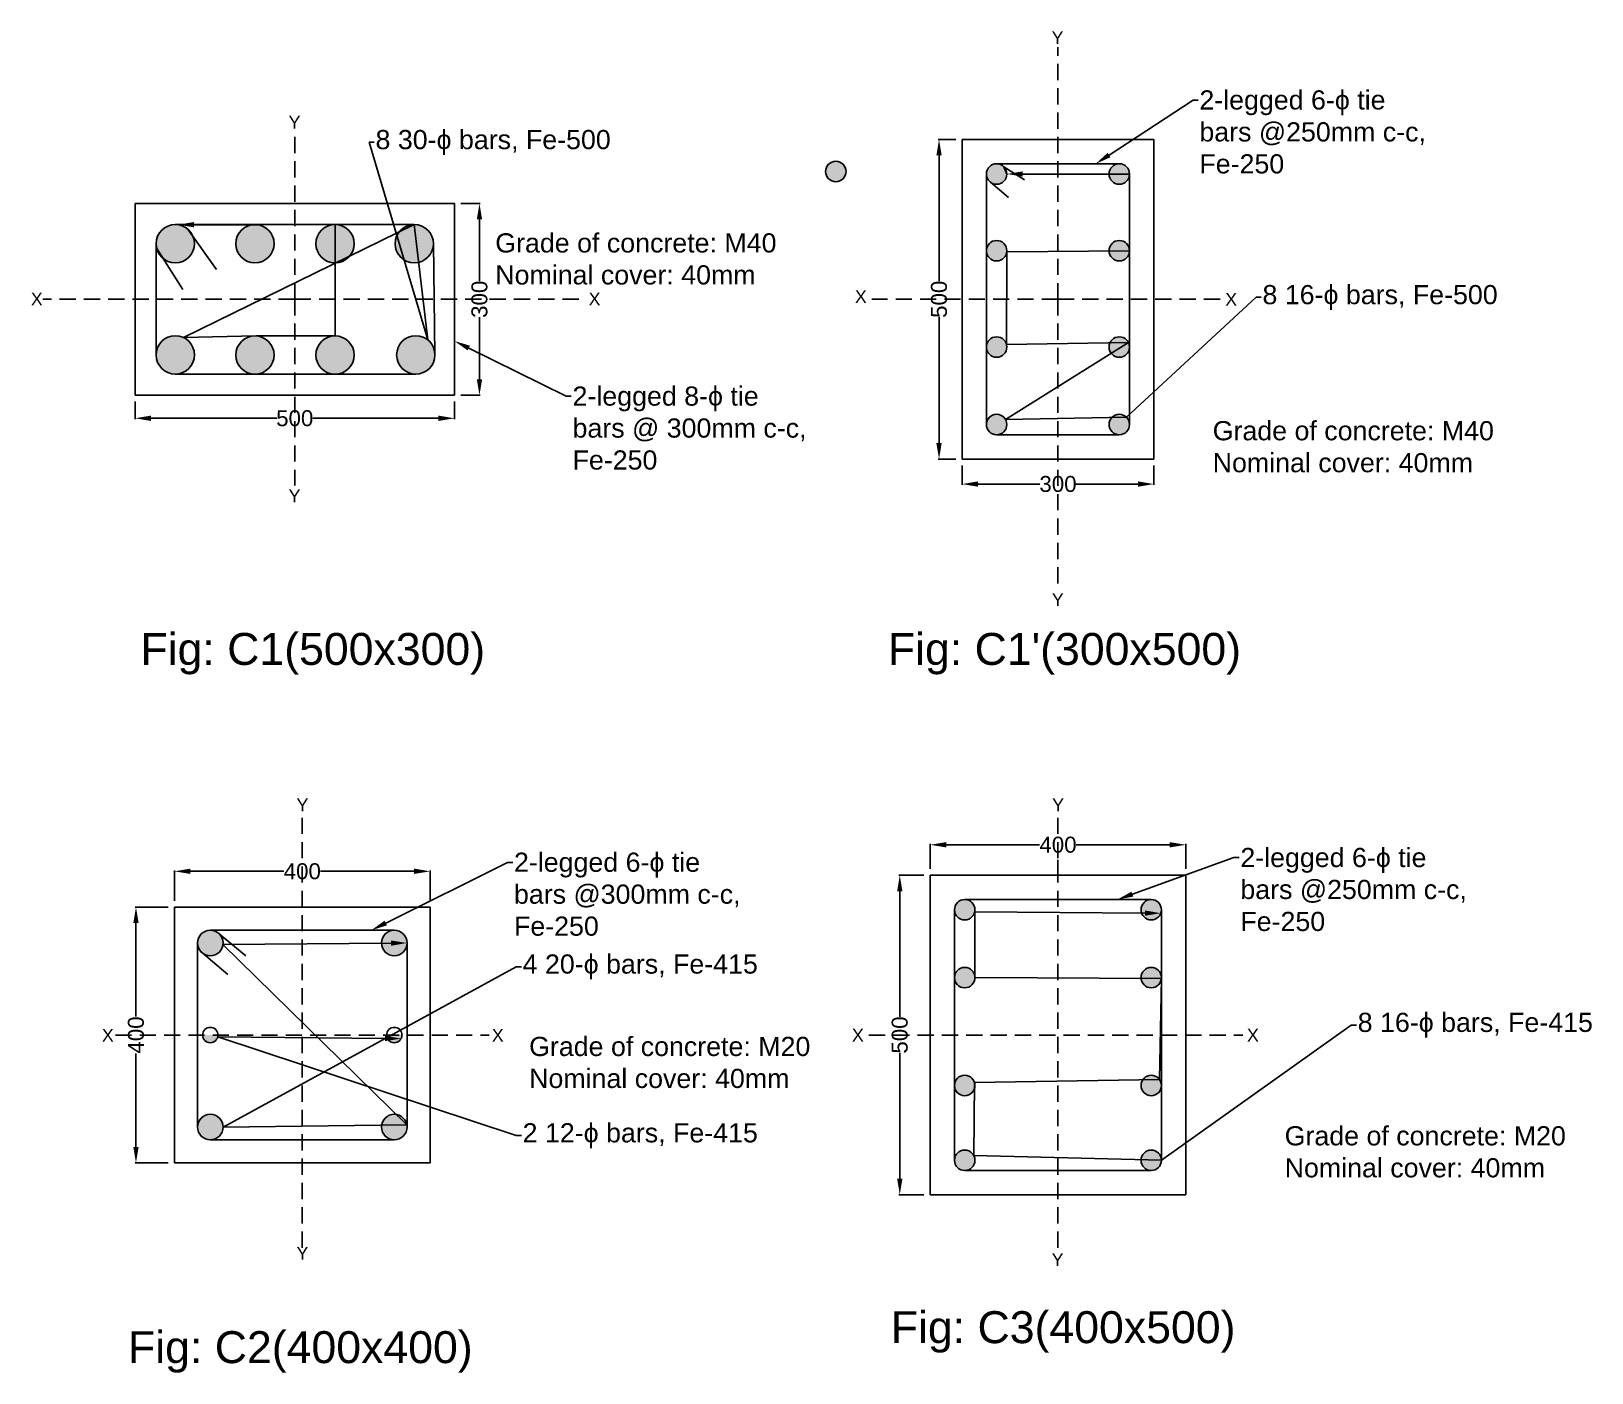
# Model space of a CAD drawing. Header units: millimetres. Extents: x -8 to 2435, y -479 to 1620.
import ezdxf
from ezdxf import colors
from ezdxf.entities.mleader import LeaderData, LeaderLine
from ezdxf.math import Vec2, Vec3

# ---------------------------------------------------------------- set-up
doc = ezdxf.new("R2010")
doc.units = ezdxf.units.MM
doc.linetypes.add('HIDDEN', pattern=[9.525, 6.35, -3.175])
doc.styles.get("Standard").update_dxf_attribs({"font": 'arial.ttf'})
doc.dimstyles.new('ISO-25', dxfattribs={"dimtxt": 25, "dimasz": 25, "dimexe": 1.25, "dimexo": 10, "dimtad": 0, "dimdsep": 46, "dimtxsty": 'Standard', "dimcen": 2.5, "dimclrd": 1, "dimclre": 1, "dimadec": 0, "dimazin": 0, "dimtfac": 1, "dimtmove": 0, "dimatfit": 3, "dimfxl": 1, "dimarcsym": 0})

# ---------------------------------------------------------------- blocks, each defined once
blk = doc.blocks.new('rebar')
h = blk.add_hatch(color=256)
h.dxf.hatch_style = 1
h.paths.add_polyline_path([(-30, 0, 1), (30, 0, 1)])
blk.add_circle((0, 0), 30)
blk = doc.blocks.new('*D3')
at = {"color": 1, "lineweight": -2, "transparency": 16777216}
for p, q in [((154.3, 1040.9), (154.3, 1013.5)), ((654.3, 1040.9), (654.3, 1013.5)), ((179.3, 1014.7), (376.1, 1014.7)), ((629.3, 1014.7), (432.5, 1014.7))]:
    blk.add_line(p, q, dxfattribs=at)
at = {"color": 1, "transparency": 16777216}
for points in [[(179.3, 1018.9), (179.3, 1010.6), (154.3, 1014.7)], [(629.3, 1018.9), (629.3, 1010.6), (654.3, 1014.7)]]:
    blk.add_solid(points, dxfattribs=at)
at = {"layer": 'Defpoints', "color": 0, "transparency": 16777216}
for p in [(154.3, 1050.9), (654.3, 1050.9), (154.3, 1014.7)]:
    blk.add_point(p, dxfattribs=at)
at = {"color": 0, "transparency": 16777216, "insert": (404.3, 1014.7), "char_height": 25, "attachment_point": 5}
blk.add_mtext('500', dxfattribs=at)
blk = doc.blocks.new('*D4')
at = {"color": 1, "lineweight": -2, "transparency": 16777216}
for p, q in [((664.3, 1350.9), (694.7, 1350.9)), ((693.5, 1325.9), (693.5, 1229.1)), ((693.5, 1075.9), (693.5, 1172.7)), ((664.3, 1050.9), (694.7, 1050.9))]:
    blk.add_line(p, q, dxfattribs=at)
at = {"color": 1, "transparency": 16777216}
for points in [[(689.3, 1325.9), (697.6, 1325.9), (693.5, 1350.9)], [(689.3, 1075.9), (697.6, 1075.9), (693.5, 1050.9)]]:
    blk.add_solid(points, dxfattribs=at)
at = {"layer": 'Defpoints', "color": 0, "transparency": 16777216}
for p in [(654.3, 1350.9), (654.3, 1050.9), (693.5, 1050.9)]:
    blk.add_point(p, dxfattribs=at)
at = {"color": 0, "transparency": 16777216, "insert": (693.5, 1200.9), "char_height": 25, "attachment_point": 5, "rotation": 90}
blk.add_mtext('300', dxfattribs=at)
blk = doc.blocks.new('*D5')
at = {"color": 1, "lineweight": -2, "transparency": 16777216}
for p, q in [((1439.1, 1450.9), (1411.6, 1450.9)), ((1412.9, 1425.9), (1412.9, 1229.1)), ((1412.9, 975.9), (1412.9, 1172.7)), ((1439.1, 950.9), (1411.6, 950.9))]:
    blk.add_line(p, q, dxfattribs=at)
at = {"color": 1, "transparency": 16777216}
for points in [[(1408.7, 1425.9), (1417, 1425.9), (1412.9, 1450.9)], [(1408.7, 975.9), (1417, 975.9), (1412.9, 950.9)]]:
    blk.add_solid(points, dxfattribs=at)
at = {"layer": 'Defpoints', "color": 0, "transparency": 16777216}
for p in [(1412.9, 1450.9), (1449.1, 1450.9), (1449.1, 950.9)]:
    blk.add_point(p, dxfattribs=at)
at = {"color": 0, "transparency": 16777216, "insert": (1412.9, 1200.9), "char_height": 25, "attachment_point": 5, "rotation": 90}
blk.add_mtext('500', dxfattribs=at)
blk = doc.blocks.new('*D6')
at = {"color": 1, "lineweight": -2, "transparency": 16777216}
for p, q in [((1449.1, 940.9), (1449.1, 910.5)), ((1749.1, 940.9), (1749.1, 910.5)), ((1474.1, 911.8), (1570.9, 911.8)), ((1724.1, 911.8), (1627.2, 911.8))]:
    blk.add_line(p, q, dxfattribs=at)
at = {"color": 1, "transparency": 16777216}
for points in [[(1474.1, 916), (1474.1, 907.6), (1449.1, 911.8)], [(1724.1, 916), (1724.1, 907.6), (1749.1, 911.8)]]:
    blk.add_solid(points, dxfattribs=at)
at = {"layer": 'Defpoints', "color": 0, "transparency": 16777216}
for p in [(1449.1, 950.9), (1749.1, 950.9), (1449.1, 911.8)]:
    blk.add_point(p, dxfattribs=at)
at = {"color": 0, "transparency": 16777216, "insert": (1599.1, 911.8), "char_height": 25, "attachment_point": 5}
blk.add_mtext('300', dxfattribs=at)
blk = doc.blocks.new('rebar-16')
h = blk.add_hatch(color=256)
h.dxf.hatch_style = 1
h.paths.add_polyline_path([(-16, 0, 1), (16, 0, 1)])
blk.add_circle((0, 0), 16)
blk = doc.blocks.new('*D8')
at = {"color": 1, "linetype": 'ByBlock', "lineweight": -2, "transparency": 16777216}
for p, q in [((1399.1, 309.8), (1399.1, 348.7)), ((1424.1, 347.4), (1570.3, 347.4)), ((1774.1, 347.4), (1627.8, 347.4)), ((1799.1, 309.8), (1799.1, 348.7))]:
    blk.add_line(p, q, dxfattribs=at)
at = {"color": 1, "linetype": 'ByBlock', "transparency": 16777216}
for points in [[(1424.1, 351.6), (1424.1, 343.3), (1399.1, 347.4)], [(1774.1, 351.6), (1774.1, 343.3), (1799.1, 347.4)]]:
    blk.add_solid(points, dxfattribs=at)
at = {"layer": 'Defpoints', "color": 0, "linetype": 'ByBlock', "transparency": 16777216}
for p in [(1799.1, 347.4), (1399.1, 299.8), (1799.1, 299.8)]:
    blk.add_point(p, dxfattribs=at)
at = {"color": 0, "linetype": 'ByBlock', "transparency": 16777216, "insert": (1599.1, 347.4), "char_height": 25, "attachment_point": 5}
blk.add_mtext('400', dxfattribs=at)
blk = doc.blocks.new('*D9')
at = {"color": 1, "linetype": 'ByBlock', "lineweight": -2, "transparency": 16777216}
for p, q in [((1389.1, 299.8), (1350.2, 299.8)), ((1351.4, 274.8), (1351.4, 78)), ((1351.4, -175.2), (1351.4, 21.6)), ((1389.1, -200.2), (1350.2, -200.2))]:
    blk.add_line(p, q, dxfattribs=at)
at = {"color": 1, "linetype": 'ByBlock', "transparency": 16777216}
for points in [[(1347.3, 274.8), (1355.6, 274.8), (1351.4, 299.8)], [(1347.3, -175.2), (1355.6, -175.2), (1351.4, -200.2)]]:
    blk.add_solid(points, dxfattribs=at)
at = {"layer": 'Defpoints', "color": 0, "linetype": 'ByBlock', "transparency": 16777216}
for p in [(1351.4, 299.8), (1399.1, 299.8), (1399.1, -200.2)]:
    blk.add_point(p, dxfattribs=at)
at = {"color": 0, "linetype": 'ByBlock', "transparency": 16777216, "insert": (1351.4, 49.8), "char_height": 25, "attachment_point": 5, "rotation": 90}
blk.add_mtext('500', dxfattribs=at)
blk = doc.blocks.new('*D18')
at = {"color": 1, "linetype": 'ByBlock', "lineweight": -2, "transparency": 16777216}
for p, q in [((216.1, 259.8), (216.1, 307.2)), ((241.1, 305.9), (387.4, 305.9)), ((591.1, 305.9), (444.8, 305.9)), ((616.1, 259.8), (616.1, 307.2))]:
    blk.add_line(p, q, dxfattribs=at)
at = {"color": 1, "linetype": 'ByBlock', "transparency": 16777216}
for points in [[(241.1, 310.1), (241.1, 301.8), (216.1, 305.9)], [(591.1, 310.1), (591.1, 301.8), (616.1, 305.9)]]:
    blk.add_solid(points, dxfattribs=at)
at = {"layer": 'Defpoints', "color": 0, "linetype": 'ByBlock', "transparency": 16777216}
for p in [(216.1, 305.9), (216.1, 249.8), (616.1, 249.8)]:
    blk.add_point(p, dxfattribs=at)
at = {"color": 0, "linetype": 'ByBlock', "transparency": 16777216, "insert": (416.1, 305.9), "char_height": 25, "attachment_point": 5}
blk.add_mtext('400', dxfattribs=at)
blk = doc.blocks.new('*D19')
at = {"color": 1, "linetype": 'ByBlock', "lineweight": -2, "transparency": 16777216}
for p, q in [((206.1, 249.8), (154.5, 249.8)), ((155.8, 224.8), (155.8, 78.5)), ((155.8, -125.2), (155.8, 21.1)), ((206.1, -150.2), (154.5, -150.2))]:
    blk.add_line(p, q, dxfattribs=at)
at = {"color": 1, "linetype": 'ByBlock', "transparency": 16777216}
for points in [[(151.6, 224.8), (159.9, 224.8), (155.8, 249.8)], [(151.6, -125.2), (159.9, -125.2), (155.8, -150.2)]]:
    blk.add_solid(points, dxfattribs=at)
at = {"layer": 'Defpoints', "color": 0, "linetype": 'ByBlock', "transparency": 16777216}
for p in [(216.1, 249.8), (155.8, -150.2), (216.1, -150.2)]:
    blk.add_point(p, dxfattribs=at)
at = {"color": 0, "linetype": 'ByBlock', "transparency": 16777216, "insert": (155.8, 49.8), "char_height": 25, "attachment_point": 5, "rotation": 90}
blk.add_mtext('400', dxfattribs=at)
blk = doc.blocks.new('rebar-20')
at = {"linetype": 'ByBlock'}
blk.add_circle((0, 0), 20, dxfattribs=at)
blk = doc.blocks.new('Rebar-12')
at = {"linetype": 'ByBlock'}
blk.add_circle((0, 0), 12, dxfattribs=at)

msp = doc.modelspace()

# ---------------------------------------------------------------- hatches: boundary and pattern name
at = {"linetype": 'ByBlock'}
h = msp.add_hatch(color=256, dxfattribs=at)
h.dxf.hatch_style = 1
h.paths.add_polyline_path([(252.131, 193.773, 1), (292.131, 193.773, 1)])
h.paths.add_polyline_path([(580.131, 193.773, 1), (540.131, 193.773, 1)])
h.paths.add_polyline_path([(572.131, 49.773, 1), (548.131, 49.773)], flags=17)
h.paths.add_polyline_path([(572.131, 49.773, 1), (548.131, 49.773, 1)])
h.paths.add_polyline_path([(260.131, 49.773), (284.131, 49.773, 1)], flags=17)
h.paths.add_polyline_path([(284.131, 49.773, 1), (260.131, 49.773, 1)])
h.paths.add_polyline_path([(252.131, -94.227, 1), (292.131, -94.227, 1)])
h.paths.add_polyline_path([(540.131, -94.227, 1), (580.131, -94.227, 1)])

# ---------------------------------------------------------------- linework, layer by layer
at = {"color": 1, "linetype": 'HIDDEN', "ltscale": 4}
for p, q in [((1599.05, 1200.915), (1599.05, 1595.259)), ((404.342, 1200.915), (404.342, 1458.843)), ((404.342, 1200.915), (9.998, 1200.915)), ((404.342, 1200.915), (859.796, 1200.915)), ((404.342, 1200.915), (404.342, 909.379)), ((1599.05, 1200.915), (1307.514, 1200.915)), ((1599.05, 1200.915), (1599.05, 745.462)), ((1599.05, 1200.915), (1856.978, 1200.915)), ((416.131, -283.261), (416.131, 395.946)), ((1599.05, -283.261), (1599.05, 395.946)), ((123.465, 49.773), (708.797, 49.773)), ((1302.927, 49.773), (1888.26, 49.773))]:
    msp.add_line(p, q, dxfattribs=at)
for p, q in [((1449.05, 950.915), (1449.05, 1450.915)), ((1449.05, 1450.915), (1749.05, 1450.915)), ((1749.05, 1450.915), (1749.05, 950.915)), ((1487.05, 1004.915), (1487.05, 1396.915)), ((1503.05, 1412.915), (1695.05, 1412.915)), ((1514.256, 1408.337), (1519.05, 1396.915)), ((1514.256, 1408.337), (1519.05, 1396.915)), ((1514.256, 1408.337), (1546.75, 1387.718)), ((1711.05, 1396.915), (1711.05, 1004.915)), ((1493.514, 1384.068), (1521.538, 1359.988)), ((154.342, 1350.915), (654.342, 1350.915)), ((154.342, 1050.915), (154.342, 1350.915)), ((654.342, 1350.915), (654.342, 1050.915)), ((591.342, 1317.915), (217.342, 1317.915)), ((236.557, 1310.954), (281.705, 1247.36)), ((187.342, 1282.185), (229.124, 1216.201)), ((623.807, 1113.915), (621.339, 1288.34)), ((217.342, 1083.915), (593.807, 1083.915)), ((654.342, 1050.915), (154.342, 1050.915)), ((1695.05, 988.915), (1503.05, 988.915)), ((1749.05, 950.915), (1449.05, 950.915)), ((1399.05, 299.773), (1799.05, 299.773)), ((1399.05, -200.227), (1399.05, 299.773)), ((1799.05, 299.773), (1799.05, -200.227)), ((1799.05, -200.227), (1399.05, -200.227))]:
    msp.add_line(p, q)
at = {"linetype": 'ByBlock'}
for p, q in [((1599.05, 299.773), (1599.05, 324.073)), ((1437.05, -146.227), (1437.05, 245.773)), ((1453.05, 261.773), (1745.05, 261.773)), ((1761.05, 245.773), (1761.05, -146.227)), ((272.131, 213.773), (560.131, 213.773)), ((286.55, 207.633), (327.524, 173.516)), ((252.131, -94.227), (252.131, 193.773)), ((258.485, 179.152), (299.434, 144.712)), ((580.131, 193.773), (580.131, -94.227)), ((560.131, -114.227), (272.131, -114.227)), ((1745.05, -162.227), (1453.05, -162.227))]:
    msp.add_line(p, q, dxfattribs=at)
msp.add_lwpolyline([(187.342, 1287.915), (187.342, 1113.915)])
msp.add_lwpolyline([(216.131, -150.227), (616.131, -150.227), (616.131, 249.773), (216.131, 249.773)], close=True, dxfattribs=at)

# ---------------------------------------------------------------- block references
for name, p in [('rebar-16', (1251.279, 1400.844)), ('rebar-16', (1503.05, 1396.915)), ('rebar', (217.342, 1287.915)), ('rebar', (341.922, 1287.915)), ('rebar', (467.342, 1287.915)), ('rebar', (591.342, 1287.915)), ('rebar-16', (1503.05, 1276.87)), ('rebar', (217.342, 1113.915)), ('rebar', (593.807, 1113.915)), ('rebar-16', (1503.05, 1126.183)), ('rebar-16', (1503.05, 1004.915)), ('rebar-16', (1695.05, 1004.915))]:
    msp.add_blockref(name, p)
at = {"rotation": 180.0000000000009}
msp.add_blockref('rebar-16', (1695.05, 1396.915), dxfattribs=at)
at = {"xscale": -1}
for p in [(1695.05, 1276.87), (1695.05, 1126.183)]:
    msp.add_blockref('rebar-16', p, dxfattribs=at)
at = {"xscale": -1, "rotation": 180}
for p in [(341.922, 1113.647), (467.342, 1113.647)]:
    msp.add_blockref('rebar', p, dxfattribs=at)
at = {"linetype": 'HIDDEN'}
for p in [(1453.05, 245.773), (1453.05, 139.63), (1453.05, -29.17)]:
    msp.add_blockref('rebar-16', p, dxfattribs=at)
for p, rotation in [((1745.05, 245.773), 180), ((1453.05, -146.227), 179.9999999999997), ((1745.05, -146.227), 179.9999999999998)]:
    msp.add_blockref('rebar-16', p, dxfattribs=dict(at, rotation=rotation))
at = {"linetype": 'ByBlock'}
for name, p in [('rebar-20', (272.131, 193.773)), ('rebar-20', (560.131, 193.773)), ('Rebar-12', (272.131, 49.773)), ('Rebar-12', (560.131, 49.773)), ('rebar-20', (272.131, -94.227))]:
    msp.add_blockref(name, p, dxfattribs=at)
at = {"linetype": 'HIDDEN', "xscale": -1}
for p in [(1745.05, 139.63), (1745.05, -29.17)]:
    msp.add_blockref('rebar-16', p, dxfattribs=at)
at = {"linetype": 'ByBlock', "rotation": 179.9999999999976}
msp.add_blockref('rebar-20', (560.131, -94.227), dxfattribs=at)

# ---------------------------------------------------------------- texts
at = {"attachment_point": 1}
for s, width, insert, char_height in [('{\\C1;Y}', 37.34274, (1589.046, 1620.314), 20), ('{\\C242;\\c2564301;Y}', 32.08138, (394.635, 1487.955), 20), ('Grade of concrete: M40\\PNominal cover: 40mm', 456.3378, (718.188, 1304.111), 30), ('{\\C1;X}', 101.28086, (-8.856, 1211.294), 20), ('{\\C1;X}', 101.28086, (864.336, 1211.323), 20), ('{\\C242;\\c2564301;X}', 32.08138, (1281.135, 1215.018), 20), ('{\\C242;\\c2564301;X}', 32.08138, (1860.916, 1210.806), 20), ('Grade of concrete: M40\\PNominal cover: 40mm', 617.65121, (1841.245, 1010.286), 30), ('{\\C242;\\c2564301;Y}', 32.08138, (394.635, 903.446), 20), ('{\\C1;Y}', 37.34274, (1589.459, 740.921), 20), ('Fig: C1(500x300)', 723.15432, (162.712, 678.826), 50), ("Fig: C1'(300x500)", 723.15432, (1332.747, 678.826), 50), ('{\\C242;\\c2564301;Y}', 32.08138, (407.008, 419.879), 20), ('{\\C242;\\c2564301;Y}', 32.08138, (1589.927, 419.879), 20), ('{\\C1;X}', 101.28086, (102.341, 59.277), 20), ('{\\C1;X}', 101.28086, (712.818, 59.277), 20), ('{\\C1;X}', 101.28086, (1276.497, 59.479), 20), ('{\\C1;X}', 101.28086, (1894.864, 59.479), 20), ('Grade of concrete: M20\\PNominal cover: 40mm', 527.98369, (771.196, 46.916), 30), ('Grade of concrete: M20\\PNominal cover: 40mm', 665.13439, (1953.913, -92.921), 30), ('{\\C242;\\c2564301;Y}', 32.08138, (407.008, -281.702), 20), ('{\\C242;\\c2564301;Y}', 32.08138, (1589.206, -291.685), 20), ('Fig: C3(400x500)', 723.15432, (1337.321, -382.343), 50), ('Fig: C2(400x400)', 723.15432, (143.262, -413.59), 50)]:
    msp.add_mtext_dynamic_manual_height_columns(s, width=width, gutter_width=12.5, heights=[0], dxfattribs=dict(at, insert=insert, char_height=char_height))

# ---------------------------------------------------------------- dimensions: what is measured, and where the dimension line sits
for base, p1, p2, angle, picture, middle in [((1412.862, 1450.915), (1449.05, 950.915), (1449.05, 1450.915), 270, '*D5', (1412.862, 1200.915)), ((693.47, 1050.915), (654.342, 1350.915), (654.342, 1050.915), 90, '*D4', (693.47, 1200.915))]:
    dim = msp.add_linear_dim(base=base, p1=p1, p2=p2, angle=angle, dimstyle='ISO-25')
    dim.commit()
    dim.dimension.update_dxf_attribs({"geometry": picture, "text_midpoint": middle})
for base, p1, p2, picture, middle in [((154.342, 1014.727), (654.342, 1050.915), (154.342, 1050.915), '*D3', (404.342, 1014.727)), ((1449.05, 911.787), (1749.05, 950.915), (1449.05, 950.915), '*D6', (1599.05, 911.787))]:
    dim = msp.add_linear_dim(base=base, p1=p1, p2=p2, dimstyle='ISO-25')
    dim.commit()
    dim.dimension.update_dxf_attribs({"geometry": picture, "text_midpoint": middle})
at = {"linetype": 'ByBlock'}
for base, p1, p2, picture, middle in [((1799.05, 347.433), (1399.05, 299.773), (1799.05, 299.773), '*D8', (1599.05, 347.433)), ((216.131, 305.949), (616.131, 249.773), (216.131, 249.773), '*D18', (416.131, 305.949))]:
    dim = msp.add_linear_dim(base=base, p1=p1, p2=p2, dimstyle='ISO-25', dxfattribs=at)
    dim.commit()
    dim.dimension.update_dxf_attribs({"geometry": picture, "text_midpoint": middle})
for base, p1, p2, picture, middle in [((1351.448, 299.773), (1399.05, -200.227), (1399.05, 299.773), '*D9', (1351.448, 49.773)), ((155.764, -150.227), (216.131, 249.773), (216.131, -150.227), '*D19', (155.764, 49.773))]:
    dim = msp.add_linear_dim(base=base, p1=p1, p2=p2, angle=90, dimstyle='ISO-25', dxfattribs=at)
    dim.commit()
    dim.dimension.update_dxf_attribs({"geometry": picture, "text_midpoint": middle})

# ---------------------------------------------------------------- leaders
at = {"color": 8, "ltscale": 25}
ml = msp.add_multileader_mtext('Standard', dxfattribs=at)
ml.set_content('2-legged 6-ϕ tie \\Pbars @250mm c-c,\\PFe-250', color=8)
ml.set_leader_properties()
ml.build(insert=Vec2(0, 0))
ml.multileader.update_dxf_attribs({"arrow_head_size": 25})
ctx = ml.context
ctx.base_point, ctx.char_height, ctx.arrow_head_size, ctx.plane_origin = Vec3(1818.468, 1512.584), 30, 25, Vec3(1658.161, 1412.915)
notes = []
notes.append((ctx, [(0, (1, 1, 0), (1810.468, 1512.584), (1, 0), 8, [(0, [(1658.161, 1412.915)], 0, [])])]))
ctx.mtext.insert, ctx.mtext.width, ctx.mtext.flow_direction = Vec3(1820.468, 1527.84), 533.85303, 5
ml = msp.add_multileader_mtext('Standard', dxfattribs=at)
ml.set_content('8 30-ϕ bars, Fe-500', color=8)
ml.set_leader_properties()
ml.build(insert=Vec2(0, 0))
ml.multileader.update_dxf_attribs({"arrow_head_size": 25})
ctx = ml.context
ctx.base_point, ctx.char_height, ctx.arrow_head_size, ctx.plane_origin = Vec3(528.764, 1446.628), 30, 25, Vec3(221.603, 1317.611)
notes.append((ctx, [(0, (1, 1, 0), (520.764, 1446.628), (1, 0), 8, [(4, [(221.603, 1317.611), (346.7, 1317.532), (467.342, 1317.915), (467.342, 1143.647), (344.105, 1143.568), (229.991, 1141.119), (591.342, 1317.915), (612.466, 1137.406)], 0, [])])]))
ctx.mtext.insert, ctx.mtext.flow_direction = Vec3(530.764, 1465.792), 5
ml = msp.add_multileader_mtext('Standard', dxfattribs=at)
ml.set_content('8 16-ϕ bars, Fe-500', color=8)
ml.set_leader_properties()
ml.build(insert=Vec2(0, 0))
ml.multileader.update_dxf_attribs({"arrow_head_size": 25})
ctx = ml.context
ctx.base_point, ctx.char_height, ctx.arrow_head_size, ctx.plane_origin = Vec3(1917.193, 1204.02), 30, 25, Vec3(1517.738, 1417.371)
notes.append((ctx, [(0, (1, 1, 0), (1909.193, 1204.02), (1, 0), 8, [(7, [(1519.05, 1396.915), (1711.05, 1396.915), (1711.05, 1276.87), (1518.944, 1275.025), (1518.555, 1130.135), (1709.455, 1133.147), (1517.049, 1012.663), (1706.086, 1016.5)], 0, [])])]))
ctx.mtext.insert, ctx.mtext.flow_direction = Vec3(1919.193, 1223.185), 5
ml = msp.add_multileader_mtext('Standard', dxfattribs=at)
ml.set_content('2-legged 8-ϕ tie \\Pbars @ 300mm c-c,\\PFe-250', color=8)
ml.set_leader_properties()
ml.build(insert=Vec2(0, 0))
ml.multileader.update_dxf_attribs({"arrow_head_size": 25})
ctx = ml.context
ctx.base_point, ctx.char_height, ctx.arrow_head_size, ctx.plane_origin = Vec3(837.216, 1049.236), 30, 25, Vec3(187.342, 1228.895)
notes.append((ctx, [(1, (1, 1, 0), (829.216, 1049.236), (1, 0), 8, [(0, [(654.342, 1135.649)], 0, [])])]))
ctx.mtext.insert, ctx.mtext.flow_direction = Vec3(839.216, 1064.491), 5
ml = msp.add_multileader_mtext('Standard', dxfattribs=at)
ml.set_content('2-legged 6-ϕ tie \\Pbars @250mm c-c,\\PFe-250', color=8)
ml.set_leader_properties()
ml.build(insert=Vec2(0, 0))
ml.multileader.update_dxf_attribs({"arrow_head_size": 25})
ctx = ml.context
ctx.base_point, ctx.char_height, ctx.arrow_head_size, ctx.plane_origin = Vec3(1882.591, 327.28), 30, 25, Vec3(1692.035, 261.773)
notes.append((ctx, [(0, (1, 1, 0), (1874.591, 327.28), (1, 0), 8, [(0, [(1692.035, 261.773)], 0, [])])]))
ctx.mtext.insert, ctx.mtext.flow_direction = Vec3(1884.591, 342.535), 5
ml = msp.add_multileader_mtext('Standard', dxfattribs=at)
ml.set_content('2-legged 6-ϕ tie \\Pbars @300mm c-c,\\PFe-250', color=8)
ml.set_leader_properties()
ml.build(insert=Vec2(0, 0))
ml.multileader.update_dxf_attribs({"arrow_head_size": 25})
ctx = ml.context
ctx.base_point, ctx.char_height, ctx.arrow_head_size, ctx.plane_origin = Vec3(745.522, 319.92), 30, 25, Vec3(524.256, 213.773)
notes.append((ctx, [(0, (1, 1, 0), (737.522, 319.92), (1, 0), 8, [(0, [(524.256, 213.773)], 0, [])])]))
ctx.mtext.insert, ctx.mtext.flow_direction = Vec3(747.522, 335.176), 5
ml = msp.add_multileader_mtext('Standard', dxfattribs=at)
ml.set_content('8 16-ϕ bars, Fe-415', color=8)
ml.set_leader_properties()
ml.build(insert=Vec2(0, 0))
ml.multileader.update_dxf_attribs({"arrow_head_size": 25})
ctx = ml.context
ctx.base_point, ctx.char_height, ctx.arrow_head_size, ctx.plane_origin = Vec3(2066.26, 65.44), 30, 25, Vec3(1760.107, 240.361)
notes.append((ctx, [(0, (1, 1, 0), (2058.26, 65.44), (1, 0), 8, [(7, [(1760.107, 240.361), (1468.731, 242.591), (1469.05, 139.63), (1761.05, 138.383), (1758.12, -19.94), (1468.304, -24.341), (1467.142, -138.649), (1761.05, -146.227)], 0, [])])]))
ctx.mtext.insert, ctx.mtext.flow_direction = Vec3(2068.26, 84.604), 5
ml = msp.add_multileader_mtext('Standard', dxfattribs=at)
ml.set_content('{\\C8;4 20-ϕ bars, Fe-415}', color=8)
ml.set_leader_properties()
ml.build(insert=Vec2(0, 0))
ml.multileader.update_dxf_attribs({"arrow_head_size": 25})
ctx = ml.context
ctx.base_point, ctx.char_height, ctx.arrow_head_size, ctx.plane_origin = Vec3(759.05, 156.701), 30, 25, Vec3(580.131, 193.773)
notes.append((ctx, [(0, (1, 1, 0), (751.05, 156.701), (1, 0), 8, [(3, [(580.131, 193.773), (291.993, 191.429), (579.83, -90.769), (292.131, -94.227)], 0, [])])]))
ctx.mtext.insert, ctx.mtext.flow_direction = Vec3(761.05, 175.865), 5
ml = msp.add_multileader_mtext('Standard', dxfattribs=at)
ml.set_content('{\\C8;2 12-ϕ bars, Fe-415}', color=8)
ml.set_leader_properties()
ml.build(insert=Vec2(0, 0))
ml.multileader.update_dxf_attribs({"arrow_head_size": 25})
ctx = ml.context
ctx.base_point, ctx.char_height, ctx.arrow_head_size, ctx.plane_origin = Vec3(759.05, -107.384), 30, 25, Vec3(570.725, 44.137)
notes.append((ctx, [(0, (1, 1, 0), (751.05, -107.384), (1, 0), 8, [(1, [(570.725, 44.137), (283.839, 47.144)], 0, [])])]))
ctx.mtext.insert, ctx.mtext.flow_direction = Vec3(761.05, -88.22), 5
for ctx, leaders in notes:
    for number, flags, end, landing, length, lines in leaders:
        leader = LeaderData()
        leader.index, (leader.has_last_leader_line, leader.has_dogleg_vector, leader.attachment_direction) = number, flags
        leader.last_leader_point, leader.dogleg_vector, leader.dogleg_length = Vec3(end), Vec3(landing), length
        for number, points, colour, breaks in lines:
            line = LeaderLine()
            line.index, line.vertices, line.color, line.breaks = number, Vec3.list(points), colors.encode_raw_color(colour), breaks
            leader.lines.append(line)
        ctx.leaders.append(leader)

doc.saveas('drawing.dxf')
